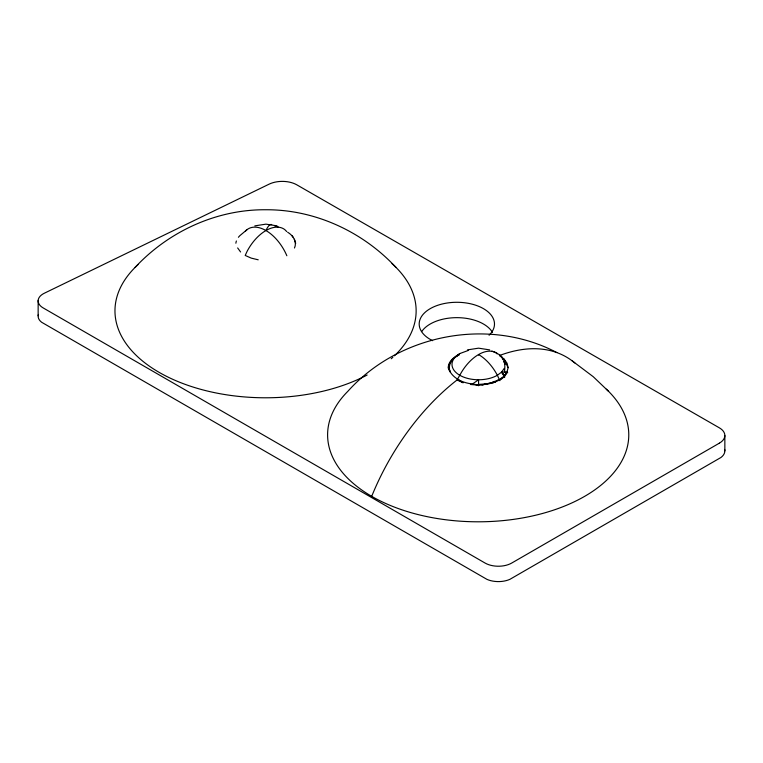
<?xml version="1.0" encoding="UTF-8"?>
<svg xmlns="http://www.w3.org/2000/svg" width="763" height="763" viewBox="0 0 763 763"><rect width="100%" height="100%" fill="white"/><g stroke="black" fill="none" stroke-linecap="round" stroke-linejoin="round"><path stroke-width="1.14" d="M574.854 362.988A176.205 101.737 -60 0 0 499.364 355.568L504.124 359.144L508.139 367.795L507.157 371.2L507.662 372.888L504.429 372.067C505.44 364.991 505.116 356.989 497.362 353.574A26.571 15.336 0 0 0 491.858 351.142M294.47 248.004C297.341 241.957 292.954 235.271 287.68 232.267M475.359 384.523C486.46 385.334 498.802 383.055 506.27 374.204L505.84 373.822M371.705 496.341A176.205 101.737 -60 0 1 457.008 380.022L459.784 375.272A26.571 15.336 0 0 1 459.784 353.574L468.492 350.37M482.035 385L493.241 382.196L498.888 379.697M478.573 385.773L478.573 379.764L472.526 383.961C462.674 382.997 452.116 378.238 448.453 368.386A30.119 17.387 0 0 1 453.899 358.419M470.847 383.827L470.437 384.495L478.191 385.086L484.352 384.485M504.238 368.395L501.577 372.096L497.362 375.272A26.571 15.336 0 0 1 459.784 375.272A35.241 20.343 -60 0 1 497.362 353.574L496.932 353.822M504.572 375.377L507.109 372.02L501.577 372.096L504.648 377.084L504.572 375.377L501.577 372.096L504.639 375.768M457.275 356.092L459.784 353.574M135.137 267.374C168.547 231.532 216.301 209.415 265.553 209.749C314.804 209.415 362.549 231.532 395.968 267.374M485.287 384.237L495.397 382.072M247.145 229.558L239.849 235.672A30.119 17.387 0 0 0 238.418 237.293M456.903 356.235C451.505 359.182 447.366 365.868 450.284 371.953L448.234 367.795A29.948 17.291 0 0 1 457.008 355.568L459.078 354.652M502.741 378.19L499.87 379.869L499.87 380.68L499.364 380.022L498.125 380.031L498.506 380.403M457.81 355.548L458.992 355.024M495.053 381.347L493.136 381.843L493.165 382.768L492.755 382.301M254.813 225.867L265.934 224.15L277.055 225.867M467.442 349.893L478.573 348.166L489.693 349.893M504.229 376.188L499.326 379.516L497.362 375.272A35.241 20.343 60 0 0 478.573 354.557L478.573 354.976M478.573 384.438L485.688 383.894M472.526 383.961L478.191 385.086M274.947 226.096L278.152 226.869M258.218 259.811L251.218 258.113L245.209 255.443L247.145 251.256A35.241 20.343 -60 0 1 284.723 229.558L286.726 231.551M556.847 352.582C488.644 316.626 399.02 334.28 347.775 391.39A150.588 86.944 0 0 0 382.549 502.016A150.588 86.944 0 0 0 577.267 500.328A150.588 86.944 0 0 0 606.289 389.149M457.008 380.022L463.217 382.768L457.838 379.459M572.126 360.813L593.232 376.703L608.597 391.39M504.124 376.436L504.648 377.084M237.646 247.937L240.583 251.971M504.124 359.144L507.118 363.312L508.044 367.594M292.019 235.672L293.221 237.35M501.577 356.75L502.912 359.631M503.809 361.548L505.135 364.428M294.356 239.162L295.71 243.33M724.85 435.492L724.85 450.857M38.15 300.45L38.15 315.815M245.409 231.141A35.241 20.343 60 0 1 286.85 255.758M265.934 230.54A35.241 7.449 -81.2 0 1 271.695 224.589M392.029 263.655A150.588 86.944 0 0 1 394.433 355.806M392.85 357.294A150.588 86.944 0 0 1 391.2 358.763M367.146 375.014A150.588 86.944 0 0 1 168.89 377.513A150.588 86.944 0 0 1 138.256 264.399M235.881 243.235A30.119 17.387 0 0 1 236.396 240.974M432.631 340.67A37.645 21.736 0 0 1 426.794 310.923A37.645 21.736 0 0 1 477.934 306.02A37.645 21.736 0 0 1 489.073 335.253M421.71 331.571A37.645 21.736 0 0 1 457.552 317.656A37.645 21.736 0 0 1 492.459 332.344M38.417 314.451A17.263 9.967 0 0 0 41.622 322.253L486.937 579.355A18.827 10.863 0 0 0 509.856 579.355L720.968 457.476A18.789 10.844 0 0 0 724.688 449.445M719.347 443.169L511.706 563.056A18.827 10.863 0 0 1 485.087 563.056L43.186 307.928A17.263 9.967 0 0 1 44.34 293.221L269.091 184.169A20.563 11.874 0 0 1 296.836 184.846L719.318 427.814A18.789 10.844 0 0 1 719.347 443.169"/></g></svg>
